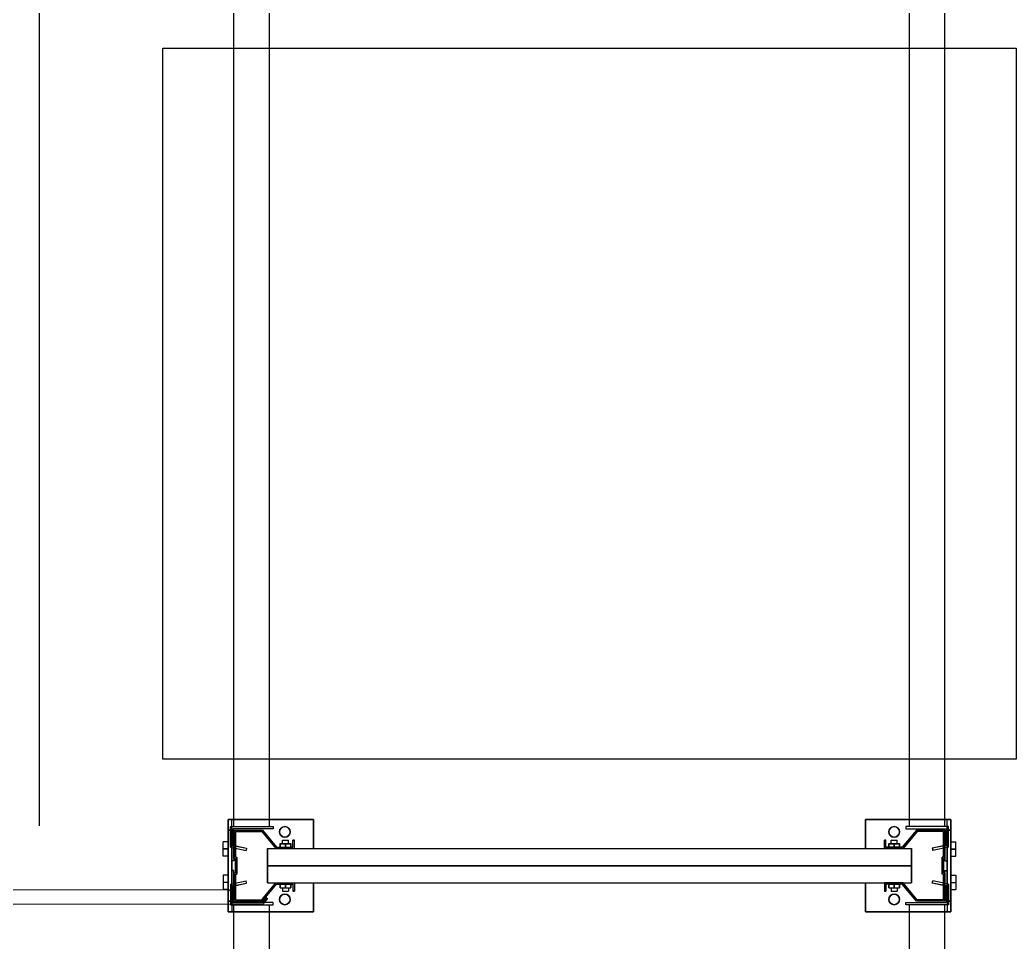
# Model space of a CAD drawing. Header units: metres. Extents: x 0 to 8715937, y -236336 to 216.
# Drawn here: x 164.62 to 166.021, y 56.017 to 57.314 of the extents above; entities that cross this region are included whole.
import ezdxf

# ---------------------------------------------------------------- set-up
doc = ezdxf.new("R2010")
doc.units = ezdxf.units.M
doc.header["$MEASUREMENT"] = 0
doc.linetypes.add('ACAD_ISO10W100', pattern=[18, 12, -3, 0, -3])
for name, color, linetype in [('0-BLOCK-EQUIPAMIENTO', 7, 'Continuous'), ('0-BLOCK-ESTRUCTURA', 7, 'Continuous'), ('AAA BAST', 5, 'Continuous'), ('AAA CONECT', 3, 'Continuous'), ('AAA LARG', 1, 'Continuous'), ('AAA PALLETS', 7, 'Continuous'), ('EJES', 251, 'ACAD_ISO10W100')]:
    doc.layers.add(name, color=color, linetype=linetype)

# ---------------------------------------------------------------- blocks, each defined once
blk = doc.blocks.new('DPM-ESTRUCTURA')
at = {"layer": 'EJES', "ltscale": 0.4}
blk.add_line((76.9278, 41.5801), (76.9278, 112.3301), dxfattribs=at)
blk = doc.blocks.new('1A MODULO SIMPLE')
at = {"layer": 'AAA BAST'}
for points in [[(-2.1307, 1.015), (-2.1307, 1.017), (-2.1407, 1.017), (-2.1407, 1.04), (-2.1167, 1.06), (-2.1167, 1.1), (-2.1567, 1.1), (-2.1567, 1.098), (-2.1767, 1.098), (-2.1767, 1.1), (-2.2167, 1.1), (-2.2167, 1.06), (-2.1927, 1.04), (-2.1927, 1.017), (-2.2027, 1.017), (-2.2027, 1.015), (-2.1907, 1.015), (-2.1907, 1.0409), (-2.2147, 1.0609), (-2.2147, 1.098), (-2.1787, 1.098), (-2.1787, 1.096), (-2.1547, 1.096), (-2.1547, 1.098), (-2.1187, 1.098), (-2.1187, 1.0609), (-2.1427, 1.0409), (-2.1427, 1.015)], [(0.1973, 1.015), (0.1973, 1.017), (0.2073, 1.017), (0.2073, 1.04), (0.1833, 1.06), (0.1833, 1.1), (0.2233, 1.1), (0.2233, 1.098), (0.2433, 1.098), (0.2433, 1.1), (0.2833, 1.1), (0.2833, 1.06), (0.2593, 1.04), (0.2593, 1.017), (0.2693, 1.017), (0.2693, 1.015), (0.2573, 1.015), (0.2573, 1.0409), (0.2813, 1.0609), (0.2813, 1.098), (0.2453, 1.098), (0.2453, 1.096), (0.2213, 1.096), (0.2213, 1.098), (0.1853, 1.098), (0.1853, 1.0609), (0.2093, 1.0409), (0.2093, 1.015)], [(-2.1307, 0.185), (-2.1307, 0.183), (-2.1407, 0.183), (-2.1407, 0.16), (-2.1167, 0.14), (-2.1167, 0.1), (-2.1567, 0.1), (-2.1567, 0.102), (-2.1767, 0.102), (-2.1767, 0.1), (-2.2167, 0.1), (-2.2167, 0.14), (-2.1927, 0.16), (-2.1927, 0.183), (-2.2027, 0.183), (-2.2027, 0.185), (-2.1907, 0.185), (-2.1907, 0.1591), (-2.2147, 0.1391), (-2.2147, 0.102), (-2.1787, 0.102), (-2.1787, 0.104), (-2.1547, 0.104), (-2.1547, 0.102), (-2.1187, 0.102), (-2.1187, 0.1391), (-2.1427, 0.1591), (-2.1427, 0.185)], [(0.1973, 0.185), (0.1973, 0.183), (0.2073, 0.183), (0.2073, 0.16), (0.1833, 0.14), (0.1833, 0.1), (0.2233, 0.1), (0.2233, 0.102), (0.2433, 0.102), (0.2433, 0.1), (0.2833, 0.1), (0.2833, 0.14), (0.2593, 0.16), (0.2593, 0.183), (0.2693, 0.183), (0.2693, 0.185), (0.2573, 0.185), (0.2573, 0.1591), (0.2813, 0.1391), (0.2813, 0.102), (0.2453, 0.102), (0.2453, 0.104), (0.2213, 0.104), (0.2213, 0.102), (0.1853, 0.102), (0.1853, 0.1391), (0.2093, 0.1591), (0.2093, 0.185)]]:
    blk.add_hatch(color=251, dxfattribs=at).paths.add_polyline_path(points)
at = {"layer": 'AAA BAST', "color": 251}
for p, q in [((-2.2167, 1.1082), (-2.2317, 1.1082)), ((-2.2317, 1.1082), (-2.2317, 0.9882)), ((-2.1167, 1.1082), (-2.2167, 1.1082)), ((-2.2167, 1.1082), (-2.2167, 1.1032)), ((-2.1802, 1.1152), (-2.2002, 1.1152)), ((-2.2002, 1.1082), (-2.2002, 1.1152)), ((-2.1902, 1.1082), (-2.1902, 1.1152)), ((-2.1802, 1.1082), (-2.1802, 1.1152)), ((-2.1532, 1.1152), (-2.1332, 1.1152)), ((-2.1532, 1.1082), (-2.1532, 1.1152)), ((-2.1432, 1.1082), (-2.1432, 1.1152)), ((-2.1332, 1.1082), (-2.1332, 1.1152)), ((-2.1167, 1.1032), (-2.1167, 1.1082)), ((-2.1017, 1.1082), (-2.1167, 1.1082)), ((-2.1017, 0.9882), (-2.1017, 1.1082)), ((0.1683, 0.9882), (0.1683, 1.1082)), ((0.1683, 1.1082), (0.1833, 1.1082)), ((0.1833, 1.1032), (0.1833, 1.1082)), ((0.1833, 1.1082), (0.2833, 1.1082)), ((0.2198, 1.1152), (0.1998, 1.1152)), ((0.1998, 1.1082), (0.1998, 1.1152)), ((0.2098, 1.1082), (0.2098, 1.1152)), ((0.2198, 1.1082), (0.2198, 1.1152)), ((0.2468, 1.1152), (0.2668, 1.1152)), ((0.2468, 1.1082), (0.2468, 1.1152)), ((0.2568, 1.1082), (0.2568, 1.1152)), ((0.2668, 1.1082), (0.2668, 1.1152)), ((0.2833, 1.1082), (0.2833, 1.1032)), ((0.2833, 1.1082), (0.2983, 1.1082)), ((0.2983, 1.1082), (0.2983, 0.9882)), ((-2.2167, 1.1032), (-2.2317, 1.1032)), ((-2.2167, 1.1032), (-2.1167, 1.1032)), ((-2.1767, 1.1), (-2.2167, 1.1)), ((-2.2167, 1.1), (-2.2167, 1.06)), ((-2.2147, 1.098), (-2.2147, 1.0609)), ((-2.1787, 1.098), (-2.2147, 1.098)), ((-2.2067, 1.1), (-2.2067, 1.1032)), ((-2.2067, 1.1032), (-2.1737, 1.1032)), ((-2.1787, 1.098), (-2.1787, 1.096)), ((-2.1547, 1.096), (-2.1787, 1.096)), ((-2.1767, 1.1), (-2.1767, 1.098)), ((-2.1767, 1.1), (-2.1737, 1.1)), ((-2.1567, 1.098), (-2.1767, 1.098)), ((-2.1737, 1.1), (-2.1737, 1.1032)), ((-2.1597, 1.1), (-2.1597, 1.1032)), ((-2.1567, 1.1), (-2.1597, 1.1)), ((-2.1167, 1.1), (-2.1567, 1.1)), ((-2.1567, 1.1), (-2.1567, 1.098)), ((-2.1187, 1.098), (-2.1547, 1.098)), ((-2.1547, 1.098), (-2.1547, 1.096)), ((-2.1267, 1.1), (-2.1267, 1.1032)), ((-2.1187, 1.098), (-2.1187, 1.0609)), ((-2.1167, 1.1032), (-2.1017, 1.1032)), ((-2.1167, 1.1), (-2.1167, 1.06)), ((0.1833, 1.1032), (0.1683, 1.1032)), ((0.2833, 1.1032), (0.1833, 1.1032)), ((0.1833, 1.1), (0.2233, 1.1)), ((0.1833, 1.1), (0.1833, 1.06)), ((0.1853, 1.098), (0.1853, 1.0609)), ((0.1853, 1.098), (0.2213, 1.098)), ((0.1933, 1.1), (0.1933, 1.1032)), ((0.2213, 1.098), (0.2213, 1.096)), ((0.2213, 1.096), (0.2453, 1.096)), ((0.2233, 1.1), (0.2233, 1.098)), ((0.2233, 1.1), (0.2263, 1.1)), ((0.2233, 1.098), (0.2433, 1.098)), ((0.2263, 1.1), (0.2263, 1.1032)), ((0.2403, 1.1), (0.2403, 1.1032)), ((0.2733, 1.1032), (0.2403, 1.1032)), ((0.2433, 1.1), (0.2403, 1.1)), ((0.2433, 1.1), (0.2833, 1.1)), ((0.2433, 1.1), (0.2433, 1.098)), ((0.2453, 1.098), (0.2813, 1.098)), ((0.2453, 1.098), (0.2453, 1.096)), ((0.2733, 1.1), (0.2733, 1.1032)), ((0.2813, 1.098), (0.2813, 1.0609)), ((0.2833, 1.1032), (0.2983, 1.1032)), ((0.2833, 1.1), (0.2833, 1.06)), ((-2.2167, 1.06), (-2.1927, 1.04)), ((-2.2147, 1.0609), (-2.1907, 1.0409)), ((-2.1907, 1.053), (-2.1667, 1.053)), ((-2.1907, 0.147), (-2.1907, 1.053)), ((-2.1667, 1.053), (-2.1427, 1.053)), ((-2.1667, 0.147), (-2.1667, 1.053)), ((-2.1187, 1.0609), (-2.1427, 1.0409)), ((-2.1427, 0.147), (-2.1427, 1.053)), ((-2.1167, 1.06), (-2.1407, 1.04)), ((0.1833, 1.06), (0.2073, 1.04)), ((0.1853, 1.0609), (0.2093, 1.0409)), ((0.2333, 1.053), (0.2093, 1.053)), ((0.2093, 0.147), (0.2093, 1.053)), ((0.2573, 1.053), (0.2333, 1.053)), ((0.2333, 0.147), (0.2333, 1.053)), ((0.2813, 1.0609), (0.2573, 1.0409)), ((0.2573, 0.147), (0.2573, 1.053)), ((0.2833, 1.06), (0.2593, 1.04)), ((-2.1927, 1.04), (-2.1927, 1.017)), ((-2.1907, 1.0409), (-2.1907, 1.015)), ((-2.1427, 1.0409), (-2.1427, 1.015)), ((-2.1407, 1.04), (-2.1407, 1.017)), ((0.2073, 1.04), (0.2073, 1.017)), ((0.2093, 1.0409), (0.2093, 1.015)), ((0.2573, 1.0409), (0.2573, 1.015)), ((0.2593, 1.04), (0.2593, 1.017)), ((-2.1927, 1.036), (-2.1977, 1.036)), ((-2.1977, 1.021), (-2.1977, 1.036)), ((-2.1927, 1.0285), (-2.1977, 1.0285)), ((-2.1357, 1.036), (-2.1407, 1.036)), ((-2.1407, 1.021), (-2.1407, 1.036)), ((-2.1357, 1.0285), (-2.1407, 1.0285)), ((-2.1357, 1.021), (-2.1357, 1.036)), ((-2.1357, 1.0328), (-2.1307, 1.0328)), ((-2.1357, 1.0243), (-2.1307, 1.0243)), ((-2.1307, 1.0243), (-2.1307, 1.0328)), ((0.2023, 1.0328), (0.1973, 1.0328)), ((0.1973, 1.0243), (0.1973, 1.0328)), ((0.2023, 1.0243), (0.1973, 1.0243)), ((0.2023, 1.036), (0.2073, 1.036)), ((0.2023, 1.021), (0.2023, 1.036)), ((0.2023, 1.0285), (0.2073, 1.0285)), ((0.2073, 1.021), (0.2073, 1.036)), ((0.2593, 1.036), (0.2643, 1.036)), ((0.2593, 1.0285), (0.2643, 1.0285)), ((0.2643, 1.021), (0.2643, 1.036)), ((-2.1927, 1.017), (-2.2027, 1.017)), ((-2.2027, 1.017), (-2.2027, 1.015)), ((-2.1907, 1.015), (-2.2027, 1.015)), ((-2.1927, 1.021), (-2.1977, 1.021)), ((-2.1427, 1.015), (-2.1307, 1.015)), ((-2.1357, 1.021), (-2.1407, 1.021)), ((-2.1407, 1.017), (-2.1307, 1.017)), ((-2.1307, 1.015), (-2.1307, 1.017)), ((0.2073, 1.017), (0.1973, 1.017)), ((0.1973, 1.015), (0.1973, 1.017)), ((0.2093, 1.015), (0.1973, 1.015)), ((0.2023, 1.021), (0.2073, 1.021)), ((0.2573, 1.015), (0.2693, 1.015)), ((0.2593, 1.021), (0.2643, 1.021)), ((0.2593, 1.017), (0.2693, 1.017)), ((0.2693, 1.017), (0.2693, 1.015)), ((-2.2317, 0.9882), (-2.1907, 0.9882)), ((-2.1427, 0.9882), (-2.1017, 0.9882)), ((0.2093, 0.9882), (0.1683, 0.9882)), ((0.2983, 0.9882), (0.2573, 0.9882)), ((-2.2317, 0.0918), (-2.2317, 0.2118)), ((-2.2317, 0.2118), (-2.1907, 0.2118)), ((-2.1427, 0.2118), (-2.1017, 0.2118)), ((-2.1017, 0.2118), (-2.1017, 0.0918)), ((0.2093, 0.2118), (0.1683, 0.2118)), ((0.1683, 0.2118), (0.1683, 0.0918)), ((0.2983, 0.2118), (0.2573, 0.2118)), ((0.2983, 0.0918), (0.2983, 0.2118)), ((-2.1907, 0.185), (-2.2027, 0.185)), ((-2.2027, 0.183), (-2.2027, 0.185)), ((-2.1927, 0.183), (-2.2027, 0.183)), ((-2.1927, 0.16), (-2.1927, 0.183)), ((-2.1907, 0.1591), (-2.1907, 0.185)), ((-2.1427, 0.1591), (-2.1427, 0.185)), ((-2.1427, 0.185), (-2.1307, 0.185)), ((-2.1407, 0.16), (-2.1407, 0.183)), ((-2.1407, 0.183), (-2.1307, 0.183)), ((-2.1307, 0.185), (-2.1307, 0.183)), ((0.2093, 0.185), (0.1973, 0.185)), ((0.1973, 0.185), (0.1973, 0.183)), ((0.2073, 0.183), (0.1973, 0.183)), ((0.2073, 0.16), (0.2073, 0.183)), ((0.2093, 0.1591), (0.2093, 0.185)), ((0.2573, 0.1591), (0.2573, 0.185)), ((0.2573, 0.185), (0.2693, 0.185)), ((0.2593, 0.16), (0.2593, 0.183)), ((0.2593, 0.183), (0.2693, 0.183)), ((0.2693, 0.183), (0.2693, 0.185)), ((-2.1927, 0.1801), (-2.1977, 0.1801)), ((-2.1977, 0.1651), (-2.1977, 0.1801)), ((-2.1927, 0.1726), (-2.1977, 0.1726)), ((-2.1357, 0.1801), (-2.1407, 0.1801)), ((-2.1407, 0.1651), (-2.1407, 0.1801)), ((-2.1357, 0.1726), (-2.1407, 0.1726)), ((-2.1357, 0.1651), (-2.1357, 0.1801)), ((-2.1357, 0.1768), (-2.1307, 0.1768)), ((-2.1357, 0.1683), (-2.1307, 0.1683)), ((-2.1307, 0.1683), (-2.1307, 0.1768)), ((0.2023, 0.1768), (0.1973, 0.1768)), ((0.1973, 0.1683), (0.1973, 0.1768)), ((0.2023, 0.1683), (0.1973, 0.1683)), ((0.2023, 0.1801), (0.2073, 0.1801)), ((0.2023, 0.1651), (0.2023, 0.1801)), ((0.2023, 0.1726), (0.2073, 0.1726)), ((0.2073, 0.1651), (0.2073, 0.1801)), ((0.2593, 0.1801), (0.2643, 0.1801)), ((0.2593, 0.1726), (0.2643, 0.1726)), ((0.2643, 0.1651), (0.2643, 0.1801)), ((-2.2167, 0.14), (-2.1927, 0.16)), ((-2.2147, 0.1391), (-2.1907, 0.1591)), ((-2.1927, 0.1651), (-2.1977, 0.1651)), ((-2.1187, 0.1391), (-2.1427, 0.1591)), ((-2.1357, 0.1651), (-2.1407, 0.1651)), ((-2.1167, 0.14), (-2.1407, 0.16)), ((0.1833, 0.14), (0.2073, 0.16)), ((0.1853, 0.1391), (0.2093, 0.1591)), ((0.2023, 0.1651), (0.2073, 0.1651)), ((0.2813, 0.1391), (0.2573, 0.1591)), ((0.2593, 0.1651), (0.2643, 0.1651)), ((0.2833, 0.14), (0.2593, 0.16)), ((-2.1907, 0.147), (-2.1667, 0.147)), ((-2.1667, 0.147), (-2.1427, 0.147)), ((0.2333, 0.147), (0.2093, 0.147)), ((0.2573, 0.147), (0.2333, 0.147)), ((-2.2167, 0.1), (-2.2167, 0.14)), ((-2.2147, 0.102), (-2.2147, 0.1391)), ((-2.1187, 0.102), (-2.1187, 0.1391)), ((-2.1167, 0.1), (-2.1167, 0.14)), ((0.1833, 0.1), (0.1833, 0.14)), ((0.1853, 0.102), (0.1853, 0.1391)), ((0.2813, 0.102), (0.2813, 0.1391)), ((0.2833, 0.1), (0.2833, 0.14)), ((-2.1767, 0.1), (-2.2167, 0.1)), ((-2.1787, 0.102), (-2.2147, 0.102)), ((-2.2067, 0.1), (-2.2067, 0.0968)), ((-2.1787, 0.102), (-2.1787, 0.104)), ((-2.1547, 0.104), (-2.1787, 0.104)), ((-2.1567, 0.102), (-2.1767, 0.102)), ((-2.1767, 0.1), (-2.1767, 0.102)), ((-2.1767, 0.1), (-2.1737, 0.1)), ((-2.1737, 0.1), (-2.1737, 0.0968)), ((-2.1597, 0.1), (-2.1597, 0.0968)), ((-2.1567, 0.1), (-2.1597, 0.1)), ((-2.1567, 0.1), (-2.1567, 0.102)), ((-2.1167, 0.1), (-2.1567, 0.1)), ((-2.1547, 0.102), (-2.1547, 0.104)), ((-2.1187, 0.102), (-2.1547, 0.102)), ((-2.1267, 0.1), (-2.1267, 0.0968)), ((0.1833, 0.1), (0.2233, 0.1)), ((0.1853, 0.102), (0.2213, 0.102)), ((0.1933, 0.1), (0.1933, 0.0968)), ((0.2213, 0.102), (0.2213, 0.104)), ((0.2213, 0.104), (0.2453, 0.104)), ((0.2233, 0.102), (0.2433, 0.102)), ((0.2233, 0.1), (0.2233, 0.102)), ((0.2233, 0.1), (0.2263, 0.1)), ((0.2263, 0.1), (0.2263, 0.0968)), ((0.2403, 0.1), (0.2403, 0.0968)), ((0.2433, 0.1), (0.2403, 0.1)), ((0.2433, 0.1), (0.2433, 0.102)), ((0.2433, 0.1), (0.2833, 0.1)), ((0.2453, 0.102), (0.2453, 0.104)), ((0.2453, 0.102), (0.2813, 0.102)), ((0.2733, 0.1), (0.2733, 0.0968)), ((-2.2167, 0.0968), (-2.2317, 0.0968)), ((-2.2167, 0.0918), (-2.2317, 0.0918)), ((-2.2167, 0.0968), (-2.1167, 0.0968)), ((-2.2167, 0.0918), (-2.2167, 0.0968)), ((-2.1167, 0.0918), (-2.2167, 0.0918)), ((-2.2067, 0.0968), (-2.1737, 0.0968)), ((-2.2002, 0.0918), (-2.2002, 0.0848)), ((-2.1802, 0.0848), (-2.2002, 0.0848)), ((-2.1902, 0.0918), (-2.1902, 0.0848)), ((-2.1802, 0.0918), (-2.1802, 0.0848)), ((-2.1532, 0.0918), (-2.1532, 0.0848)), ((-2.1532, 0.0848), (-2.1332, 0.0848)), ((-2.1432, 0.0918), (-2.1432, 0.0848)), ((-2.1332, 0.0918), (-2.1332, 0.0848)), ((-2.1167, 0.0968), (-2.1167, 0.0918)), ((-2.1167, 0.0968), (-2.1017, 0.0968)), ((-2.1017, 0.0918), (-2.1167, 0.0918)), ((0.1833, 0.0968), (0.1683, 0.0968)), ((0.1683, 0.0918), (0.1833, 0.0918)), ((0.2833, 0.0968), (0.1833, 0.0968)), ((0.1833, 0.0968), (0.1833, 0.0918)), ((0.1833, 0.0918), (0.2833, 0.0918)), ((0.1998, 0.0918), (0.1998, 0.0848)), ((0.2198, 0.0848), (0.1998, 0.0848)), ((0.2098, 0.0918), (0.2098, 0.0848)), ((0.2198, 0.0918), (0.2198, 0.0848)), ((0.2733, 0.0968), (0.2403, 0.0968)), ((0.2468, 0.0918), (0.2468, 0.0848)), ((0.2468, 0.0848), (0.2668, 0.0848)), ((0.2568, 0.0918), (0.2568, 0.0848)), ((0.2668, 0.0918), (0.2668, 0.0848)), ((0.2833, 0.0918), (0.2833, 0.0968)), ((0.2833, 0.0968), (0.2983, 0.0968)), ((0.2833, 0.0918), (0.2983, 0.0918))]:
    blk.add_line(p, q, dxfattribs=at)
for centre in [(-2.2141, 1.0285), (-2.1192, 1.0285), (0.1859, 1.0285), (0.2808, 1.0285), (-2.2141, 0.1715), (-2.1192, 0.1715), (0.1859, 0.1715), (0.2808, 0.1715)]:
    blk.add_circle(centre, 0.0075, dxfattribs=at)
at = {"layer": 'AAA LARG', "color": 251}
for p, q in [((-2.1407, 1.105), (-2.1454, 1.0829)), ((-2.1381, 1.1018), (-2.1422, 1.0822)), ((-2.1407, 1.105), (-2.1117, 1.105)), ((-2.1149, 1.1018), (-2.1381, 1.1018)), ((-2.1149, 1.045), (-2.1149, 1.1018)), ((-2.1117, 1.105), (-2.1117, 1.045)), ((-2.1117, 1.1), (0.1783, 1.1)), ((0.2073, 1.105), (0.1783, 1.105)), ((0.1783, 1.105), (0.1783, 1.045)), ((0.1815, 1.045), (0.1815, 1.1018)), ((0.1815, 1.1018), (0.2047, 1.1018)), ((0.2047, 1.1018), (0.2089, 1.0822)), ((0.2073, 1.105), (0.212, 1.0829)), ((-2.1422, 1.0822), (-2.1454, 1.0829)), ((0.2089, 1.0822), (0.212, 1.0829)), ((-2.1117, 1.045), (-2.1149, 1.045)), ((-2.1117, 1.05), (0.1783, 1.05)), ((0.1783, 1.045), (0.1815, 1.045)), ((-2.1117, 0.155), (-2.1149, 0.155)), ((-2.1149, 0.155), (-2.1149, 0.0982)), ((-2.1117, 0.095), (-2.1117, 0.155)), ((0.1783, 0.095), (0.1783, 0.155)), ((0.1783, 0.155), (0.1815, 0.155)), ((0.1815, 0.155), (0.1815, 0.0982)), ((-2.1117, 0.15), (0.1783, 0.15)), ((-2.1422, 0.1178), (-2.1454, 0.1171)), ((-2.1407, 0.095), (-2.1454, 0.1171)), ((-2.1381, 0.0982), (-2.1422, 0.1178)), ((0.2047, 0.0982), (0.2089, 0.1178)), ((0.2073, 0.095), (0.212, 0.1171)), ((0.2089, 0.1178), (0.212, 0.1171)), ((-2.1149, 0.0982), (-2.1381, 0.0982)), ((-2.1117, 0.1), (0.1783, 0.1)), ((0.1815, 0.0982), (0.2047, 0.0982)), ((-2.1407, 0.095), (-2.1117, 0.095)), ((0.2073, 0.095), (0.1783, 0.095))]:
    blk.add_line(p, q, dxfattribs=at)
at = {"layer": 'AAA PALLETS', "color": 251, "ltscale": 0.21}
for p, q in [((-1.0167, 1.2), (-2.0167, 1.2)), ((-2.0167, 1.2), (-2.0167, 0)), ((-1.0167, 0), (-1.0167, 1.2)), ((0.0833, 1.2), (-0.9167, 1.2)), ((-0.9167, 1.2), (-0.9167, 0)), ((0.0833, 0), (0.0833, 1.2)), ((-2.0167, 0), (-1.0167, 0)), ((-0.9167, 0), (0.0833, 0))]:
    blk.add_line(p, q, dxfattribs=at)
blk = doc.blocks.new('1A MODULO D FTE COL')
at = {"layer": 'AAA CONECT', "color": 251, "lineweight": 5}
for p, q in [((-2.213, 0.5973), (-2.2207, 0.5909)), ((-2.2207, 0.59), (-2.2207, -0.0409)), ((-2.2117, 0.5958), (-2.2187, 0.59)), ((-2.2187, 0.5484), (-2.2187, 0.59)), ((-2.213, 0.5973), (-2.2117, 0.5958)), ((0.187, 0.5973), (0.1793, 0.5909)), ((0.1793, 0.59), (0.1793, -0.0409)), ((0.1883, 0.5958), (0.1813, 0.59)), ((0.1813, 0.5484), (0.1813, 0.59)), ((0.187, 0.5973), (0.1883, 0.5958)), ((-2.2187, 0.5484), (-2.2057, 0.5484)), ((-2.2007, 0.5434), (-2.2057, 0.5484)), ((0.1813, 0.5484), (0.1943, 0.5484)), ((0.1993, 0.5434), (0.1943, 0.5484)), ((-2.2007, 0.5434), (-2.2007, 0.0066)), ((0.1993, 0.5434), (0.1993, 0.0066))]:
    blk.add_line(p, q, dxfattribs=at)
at = {"layer": 'AAA BAST', "color": 251, "lineweight": 5}
blk.add_blockref('1A MODULO SIMPLE', (0, 0.45), dxfattribs=at)
blk = doc.blocks.new('DPM-EQUIPAMIENTO')
at = {"layer": 'AAA BAST', "xscale": -1, "rotation": 270}
for p in [(76.6514, 58.2909), (76.6514, 55.8909)]:
    blk.add_blockref('1A MODULO D FTE COL', p, dxfattribs=at)

msp = doc.modelspace()

# ---------------------------------------------------------------- hatches: boundary and pattern name
at = {"layer": 'AAA BAST'}
for points in [[(165.0064, 56.0883), (165.0044, 56.0883), (165.0044, 56.0983), (164.9814, 56.0983), (164.9614, 56.0743), (164.9214, 56.0743), (164.9214, 56.1143), (164.9234, 56.1143), (164.9234, 56.1343), (164.9214, 56.1343), (164.9214, 56.1743), (164.9614, 56.1743), (164.9814, 56.1503), (165.0044, 56.1503), (165.0044, 56.1603), (165.0064, 56.1603), (165.0064, 56.1483), (164.9805, 56.1483), (164.9605, 56.1723), (164.9234, 56.1723), (164.9234, 56.1363), (164.9254, 56.1363), (164.9254, 56.1123), (164.9234, 56.1123), (164.9234, 56.0763), (164.9605, 56.0763), (164.9805, 56.1003), (165.0064, 56.1003)], [(165.0064, 56.1603), (165.0044, 56.1603), (165.0044, 56.1503), (164.9814, 56.1503), (164.9614, 56.1743), (164.9214, 56.1743), (164.9214, 56.1343), (164.9234, 56.1343), (164.9234, 56.1143), (164.9214, 56.1143), (164.9214, 56.0743), (164.9614, 56.0743), (164.9814, 56.0983), (165.0044, 56.0983), (165.0044, 56.0883), (165.0064, 56.0883), (165.0064, 56.1003), (164.9805, 56.1003), (164.9605, 56.0763), (164.9234, 56.0763), (164.9234, 56.1123), (164.9254, 56.1123), (164.9254, 56.1363), (164.9234, 56.1363), (164.9234, 56.1723), (164.9605, 56.1723), (164.9805, 56.1483), (165.0064, 56.1483)], [(165.8364, 56.0883), (165.8384, 56.0883), (165.8384, 56.0983), (165.8614, 56.0983), (165.8814, 56.0743), (165.9214, 56.0743), (165.9214, 56.1143), (165.9194, 56.1143), (165.9194, 56.1343), (165.9214, 56.1343), (165.9214, 56.1743), (165.8814, 56.1743), (165.8614, 56.1503), (165.8384, 56.1503), (165.8384, 56.1603), (165.8364, 56.1603), (165.8364, 56.1483), (165.8624, 56.1483), (165.8824, 56.1723), (165.9194, 56.1723), (165.9194, 56.1363), (165.9174, 56.1363), (165.9174, 56.1123), (165.9194, 56.1123), (165.9194, 56.0763), (165.8824, 56.0763), (165.8624, 56.1003), (165.8364, 56.1003)], [(165.8364, 56.1603), (165.8384, 56.1603), (165.8384, 56.1503), (165.8614, 56.1503), (165.8814, 56.1743), (165.9214, 56.1743), (165.9214, 56.1343), (165.9194, 56.1343), (165.9194, 56.1143), (165.9214, 56.1143), (165.9214, 56.0743), (165.8814, 56.0743), (165.8614, 56.0983), (165.8384, 56.0983), (165.8384, 56.0883), (165.8364, 56.0883), (165.8364, 56.1003), (165.8624, 56.1003), (165.8824, 56.0763), (165.9194, 56.0763), (165.9194, 56.1123), (165.9174, 56.1123), (165.9174, 56.1363), (165.9194, 56.1363), (165.9194, 56.1723), (165.8824, 56.1723), (165.8624, 56.1483), (165.8364, 56.1483)]]:
    msp.add_hatch(color=251, dxfattribs=at).paths.add_polyline_path(points)

# ---------------------------------------------------------------- linework, layer by layer
at = {"layer": 'AAA BAST', "color": 251}
for p, q in [((164.9132, 56.1743), (164.9132, 56.1893)), ((164.9132, 56.1893), (165.0332, 56.1893)), ((165.0332, 56.1893), (164.9132, 56.1893)), ((164.9132, 56.1893), (164.9132, 56.1743)), ((164.9182, 56.1743), (164.9182, 56.1893)), ((164.9182, 56.1743), (164.9182, 56.1893)), ((165.0332, 56.1893), (165.0332, 56.1483)), ((165.0332, 56.1483), (165.0332, 56.1893)), ((165.9296, 56.1893), (165.8096, 56.1893)), ((165.8096, 56.1893), (165.8096, 56.1483)), ((165.8096, 56.1483), (165.8096, 56.1893)), ((165.8096, 56.1893), (165.9296, 56.1893)), ((165.9246, 56.1743), (165.9246, 56.1893)), ((165.9246, 56.1743), (165.9246, 56.1893)), ((165.9296, 56.1743), (165.9296, 56.1893)), ((165.9296, 56.1893), (165.9296, 56.1743)), ((164.9132, 56.0743), (164.9132, 56.1743)), ((164.9132, 56.1743), (164.9182, 56.1743)), ((164.9182, 56.1743), (164.9132, 56.1743)), ((164.9132, 56.1743), (164.9132, 56.0743)), ((164.9182, 56.1743), (164.9182, 56.0743)), ((164.9182, 56.0743), (164.9182, 56.1743)), ((164.9214, 56.1343), (164.9214, 56.1743)), ((164.9214, 56.1743), (164.9614, 56.1743)), ((164.9214, 56.1743), (164.9214, 56.1343)), ((164.9214, 56.1743), (164.9614, 56.1743)), ((164.9234, 56.1723), (164.9605, 56.1723)), ((164.9234, 56.1363), (164.9234, 56.1723)), ((164.9234, 56.1723), (164.9605, 56.1723)), ((164.9234, 56.1723), (164.9234, 56.1363)), ((164.9605, 56.1723), (164.9805, 56.1483)), ((164.9605, 56.1723), (164.9805, 56.1483)), ((164.9614, 56.1743), (164.9814, 56.1503)), ((164.9614, 56.1743), (164.9814, 56.1503)), ((165.8814, 56.1743), (165.8614, 56.1503)), ((165.8814, 56.1743), (165.8614, 56.1503)), ((165.8824, 56.1723), (165.8624, 56.1483)), ((165.8824, 56.1723), (165.8624, 56.1483)), ((165.9214, 56.1743), (165.8814, 56.1743)), ((165.9214, 56.1743), (165.8814, 56.1743)), ((165.9194, 56.1723), (165.8824, 56.1723)), ((165.9194, 56.1723), (165.8824, 56.1723)), ((165.9194, 56.1363), (165.9194, 56.1723)), ((165.9194, 56.1723), (165.9194, 56.1363)), ((165.9214, 56.1343), (165.9214, 56.1743)), ((165.9214, 56.1743), (165.9214, 56.1343)), ((165.9246, 56.1743), (165.9246, 56.0743)), ((165.9296, 56.1743), (165.9246, 56.1743)), ((165.9246, 56.0743), (165.9246, 56.1743)), ((165.9246, 56.1743), (165.9296, 56.1743)), ((165.9296, 56.0743), (165.9296, 56.1743)), ((165.9296, 56.1743), (165.9296, 56.0743)), ((164.9062, 56.1378), (164.9062, 56.1578)), ((164.9132, 56.1578), (164.9062, 56.1578)), ((164.9062, 56.1378), (164.9062, 56.1578)), ((164.9132, 56.1578), (164.9062, 56.1578)), ((164.9214, 56.1643), (164.9182, 56.1643)), ((164.9182, 56.1643), (164.9182, 56.1313)), ((164.9214, 56.1643), (164.9182, 56.1643)), ((164.9897, 56.1553), (164.9897, 56.1603)), ((164.9897, 56.1603), (164.9982, 56.1603)), ((164.9982, 56.1553), (164.9982, 56.1603)), ((165.0044, 56.1503), (165.0044, 56.1603)), ((165.0044, 56.1603), (165.0064, 56.1603)), ((165.0044, 56.1503), (165.0044, 56.1603)), ((165.0064, 56.1603), (165.0044, 56.1603)), ((165.0064, 56.1483), (165.0064, 56.1603)), ((165.0064, 56.1483), (165.0064, 56.1603)), ((165.8364, 56.1483), (165.8364, 56.1603)), ((165.8384, 56.1603), (165.8364, 56.1603)), ((165.8364, 56.1483), (165.8364, 56.1603)), ((165.8364, 56.1603), (165.8384, 56.1603)), ((165.8384, 56.1503), (165.8384, 56.1603)), ((165.8384, 56.1503), (165.8384, 56.1603)), ((165.8457, 56.1553), (165.8457, 56.1603)), ((165.8457, 56.1603), (165.8542, 56.1603)), ((165.8542, 56.1553), (165.8542, 56.1603)), ((165.9214, 56.1643), (165.9246, 56.1643)), ((165.9214, 56.1643), (165.9246, 56.1643)), ((165.9246, 56.1643), (165.9246, 56.1313)), ((165.9296, 56.1578), (165.9366, 56.1578)), ((165.9296, 56.1578), (165.9366, 56.1578)), ((165.9366, 56.1378), (165.9366, 56.1578)), ((165.9366, 56.1378), (165.9366, 56.1578)), ((164.9132, 56.1478), (164.9062, 56.1478)), ((164.9132, 56.1478), (164.9062, 56.1478)), ((164.9685, 56.1483), (164.9685, 56.1243)), ((164.9685, 56.1483), (165.8744, 56.1483)), ((164.9685, 56.1243), (164.9685, 56.1483)), ((164.9685, 56.1483), (165.8744, 56.1483)), ((164.9805, 56.1483), (165.0064, 56.1483)), ((164.9805, 56.1483), (165.0064, 56.1483)), ((164.9814, 56.1503), (165.0044, 56.1503)), ((164.9814, 56.1503), (165.0044, 56.1503)), ((164.9865, 56.1503), (164.9865, 56.1553)), ((164.9865, 56.1553), (165.0015, 56.1553)), ((164.9865, 56.1553), (164.9865, 56.1503)), ((164.9865, 56.1553), (165.0015, 56.1553)), ((164.9865, 56.1503), (165.0015, 56.1503)), ((164.994, 56.1503), (164.994, 56.1553)), ((164.994, 56.1553), (164.994, 56.1503)), ((165.0015, 56.1503), (165.0015, 56.1553)), ((165.0015, 56.1553), (165.0015, 56.1503)), ((165.8624, 56.1483), (165.8364, 56.1483)), ((165.8624, 56.1483), (165.8364, 56.1483)), ((165.8614, 56.1503), (165.8384, 56.1503)), ((165.8614, 56.1503), (165.8384, 56.1503)), ((165.8424, 56.1503), (165.8424, 56.1553)), ((165.8424, 56.1553), (165.8574, 56.1553)), ((165.8424, 56.1553), (165.8424, 56.1503)), ((165.8424, 56.1553), (165.8574, 56.1553)), ((165.8424, 56.1503), (165.8574, 56.1503)), ((165.8499, 56.1503), (165.8499, 56.1553)), ((165.8499, 56.1553), (165.8499, 56.1503)), ((165.8574, 56.1503), (165.8574, 56.1553)), ((165.8574, 56.1553), (165.8574, 56.1503)), ((165.8744, 56.1483), (165.8744, 56.1243)), ((165.8744, 56.1243), (165.8744, 56.1483)), ((165.9296, 56.1478), (165.9366, 56.1478)), ((165.9296, 56.1478), (165.9366, 56.1478)), ((164.9132, 56.1378), (164.9062, 56.1378)), ((164.9132, 56.1378), (164.9062, 56.1378)), ((164.9214, 56.1313), (164.9182, 56.1313)), ((164.9214, 56.1313), (164.9182, 56.1313)), ((164.9214, 56.1343), (164.9234, 56.1343)), ((164.9214, 56.1343), (164.9214, 56.1313)), ((164.9214, 56.1343), (164.9234, 56.1343)), ((164.9214, 56.1343), (164.9214, 56.1313)), ((164.9234, 56.1363), (164.9254, 56.1363)), ((164.9234, 56.1363), (164.9254, 56.1363)), ((164.9234, 56.1143), (164.9234, 56.1343)), ((164.9234, 56.1343), (164.9234, 56.1143)), ((164.9254, 56.1123), (164.9254, 56.1363)), ((164.9254, 56.1363), (164.9254, 56.1123)), ((165.9194, 56.1363), (165.9174, 56.1363)), ((165.9174, 56.1123), (165.9174, 56.1363)), ((165.9194, 56.1363), (165.9174, 56.1363)), ((165.9174, 56.1363), (165.9174, 56.1123)), ((165.9194, 56.1143), (165.9194, 56.1343)), ((165.9214, 56.1343), (165.9194, 56.1343)), ((165.9194, 56.1343), (165.9194, 56.1143)), ((165.9214, 56.1343), (165.9194, 56.1343)), ((165.9214, 56.1343), (165.9214, 56.1313)), ((165.9214, 56.1343), (165.9214, 56.1313)), ((165.9214, 56.1313), (165.9246, 56.1313)), ((165.9214, 56.1313), (165.9246, 56.1313)), ((165.9296, 56.1378), (165.9366, 56.1378)), ((165.9296, 56.1378), (165.9366, 56.1378)), ((164.9214, 56.1173), (164.9182, 56.1173)), ((164.9214, 56.1173), (164.9182, 56.1173)), ((164.9182, 56.0843), (164.9182, 56.1173)), ((164.9214, 56.1143), (164.9214, 56.1173)), ((164.9214, 56.1143), (164.9214, 56.1173)), ((164.9214, 56.0743), (164.9214, 56.1143)), ((164.9214, 56.1143), (164.9234, 56.1143)), ((164.9214, 56.1143), (164.9214, 56.0743)), ((164.9214, 56.1143), (164.9234, 56.1143)), ((164.9685, 56.1243), (164.9685, 56.1003)), ((164.9685, 56.1243), (165.8744, 56.1243)), ((164.9685, 56.1003), (164.9685, 56.1243)), ((164.9685, 56.1243), (165.8744, 56.1243)), ((165.8744, 56.1243), (165.8744, 56.1003)), ((165.8744, 56.1003), (165.8744, 56.1243)), ((165.9214, 56.1143), (165.9194, 56.1143)), ((165.9214, 56.1143), (165.9194, 56.1143)), ((165.9214, 56.1173), (165.9246, 56.1173)), ((165.9214, 56.1143), (165.9214, 56.1173)), ((165.9214, 56.1173), (165.9246, 56.1173)), ((165.9214, 56.1143), (165.9214, 56.1173)), ((165.9214, 56.0743), (165.9214, 56.1143)), ((165.9214, 56.1143), (165.9214, 56.0743)), ((165.9246, 56.0843), (165.9246, 56.1173)), ((164.9062, 56.1108), (164.9062, 56.0908)), ((164.9132, 56.1108), (164.9062, 56.1108)), ((164.9062, 56.1108), (164.9062, 56.0908)), ((164.9132, 56.1108), (164.9062, 56.1108)), ((164.9132, 56.1008), (164.9062, 56.1008)), ((164.9132, 56.1008), (164.9062, 56.1008)), ((164.9234, 56.0763), (164.9234, 56.1123)), ((164.9234, 56.1123), (164.9254, 56.1123)), ((164.9234, 56.1123), (164.9234, 56.0763)), ((164.9234, 56.1123), (164.9254, 56.1123)), ((164.9605, 56.0763), (164.9805, 56.1003)), ((164.9605, 56.0763), (164.9805, 56.1003)), ((164.9685, 56.1003), (165.8744, 56.1003)), ((164.9685, 56.1003), (165.8744, 56.1003)), ((164.9805, 56.1003), (165.0064, 56.1003)), ((164.9805, 56.1003), (165.0064, 56.1003)), ((165.0064, 56.1003), (165.0064, 56.0883)), ((165.0064, 56.1003), (165.0064, 56.0883)), ((165.0332, 56.1003), (165.0332, 56.0593)), ((165.0332, 56.0593), (165.0332, 56.1003)), ((165.8096, 56.1003), (165.8096, 56.0593)), ((165.8096, 56.0593), (165.8096, 56.1003)), ((165.8624, 56.1003), (165.8364, 56.1003)), ((165.8364, 56.1003), (165.8364, 56.0883)), ((165.8624, 56.1003), (165.8364, 56.1003)), ((165.8364, 56.1003), (165.8364, 56.0883)), ((165.8824, 56.0763), (165.8624, 56.1003)), ((165.8824, 56.0763), (165.8624, 56.1003)), ((165.9194, 56.1123), (165.9174, 56.1123)), ((165.9194, 56.1123), (165.9174, 56.1123)), ((165.9194, 56.0763), (165.9194, 56.1123)), ((165.9194, 56.1123), (165.9194, 56.0763)), ((165.9296, 56.1108), (165.9366, 56.1108)), ((165.9296, 56.1108), (165.9366, 56.1108)), ((165.9296, 56.1008), (165.9366, 56.1008)), ((165.9296, 56.1008), (165.9366, 56.1008)), ((165.9366, 56.1108), (165.9366, 56.0908)), ((165.9366, 56.1108), (165.9366, 56.0908)), ((164.9132, 56.0908), (164.9062, 56.0908)), ((164.9132, 56.0908), (164.9062, 56.0908)), ((164.9614, 56.0743), (164.9814, 56.0983)), ((164.9614, 56.0743), (164.9814, 56.0983)), ((164.9814, 56.0983), (165.0044, 56.0983)), ((164.9814, 56.0983), (165.0044, 56.0983)), ((164.9865, 56.0933), (164.9865, 56.0983)), ((164.9865, 56.0983), (165.0015, 56.0983)), ((164.9865, 56.0983), (164.9865, 56.0933)), ((164.9865, 56.0933), (165.0015, 56.0933)), ((164.9865, 56.0933), (165.0015, 56.0933)), ((164.9897, 56.0933), (164.9897, 56.0883)), ((164.9897, 56.0883), (164.9982, 56.0883)), ((164.994, 56.0933), (164.994, 56.0983)), ((164.994, 56.0983), (164.994, 56.0933)), ((164.9982, 56.0933), (164.9982, 56.0883)), ((165.0015, 56.0933), (165.0015, 56.0983)), ((165.0015, 56.0983), (165.0015, 56.0933)), ((165.0044, 56.0983), (165.0044, 56.0883)), ((165.0044, 56.0983), (165.0044, 56.0883)), ((165.0064, 56.0883), (165.0044, 56.0883)), ((165.0044, 56.0883), (165.0064, 56.0883)), ((165.8364, 56.0883), (165.8384, 56.0883)), ((165.8384, 56.0883), (165.8364, 56.0883)), ((165.8614, 56.0983), (165.8384, 56.0983)), ((165.8384, 56.0983), (165.8384, 56.0883)), ((165.8614, 56.0983), (165.8384, 56.0983)), ((165.8384, 56.0983), (165.8384, 56.0883)), ((165.8424, 56.0933), (165.8424, 56.0983)), ((165.8424, 56.0983), (165.8574, 56.0983)), ((165.8424, 56.0983), (165.8424, 56.0933)), ((165.8424, 56.0933), (165.8574, 56.0933)), ((165.8424, 56.0933), (165.8574, 56.0933)), ((165.8457, 56.0933), (165.8457, 56.0883)), ((165.8457, 56.0883), (165.8542, 56.0883)), ((165.8499, 56.0933), (165.8499, 56.0983)), ((165.8499, 56.0983), (165.8499, 56.0933)), ((165.8542, 56.0933), (165.8542, 56.0883)), ((165.8574, 56.0933), (165.8574, 56.0983)), ((165.8574, 56.0983), (165.8574, 56.0933)), ((165.8814, 56.0743), (165.8614, 56.0983)), ((165.8814, 56.0743), (165.8614, 56.0983)), ((165.9296, 56.0908), (165.9366, 56.0908)), ((165.9296, 56.0908), (165.9366, 56.0908)), ((164.9182, 56.0743), (164.9132, 56.0743)), ((164.9132, 56.0593), (164.9132, 56.0743)), ((164.9132, 56.0743), (164.9182, 56.0743)), ((164.9132, 56.0743), (164.9132, 56.0593)), ((164.9214, 56.0843), (164.9182, 56.0843)), ((164.9214, 56.0843), (164.9182, 56.0843)), ((164.9182, 56.0743), (164.9182, 56.0593)), ((164.9182, 56.0743), (164.9182, 56.0593)), ((164.9214, 56.0743), (164.9614, 56.0743)), ((164.9214, 56.0743), (164.9614, 56.0743)), ((164.9234, 56.0763), (164.9605, 56.0763)), ((164.9234, 56.0763), (164.9605, 56.0763)), ((165.9214, 56.0743), (165.8814, 56.0743)), ((165.9214, 56.0743), (165.8814, 56.0743)), ((165.9194, 56.0763), (165.8824, 56.0763)), ((165.9194, 56.0763), (165.8824, 56.0763)), ((165.9214, 56.0843), (165.9246, 56.0843)), ((165.9214, 56.0843), (165.9246, 56.0843)), ((165.9246, 56.0743), (165.9296, 56.0743)), ((165.9246, 56.0743), (165.9246, 56.0593)), ((165.9296, 56.0743), (165.9246, 56.0743)), ((165.9246, 56.0743), (165.9246, 56.0593)), ((165.9296, 56.0593), (165.9296, 56.0743)), ((165.9296, 56.0743), (165.9296, 56.0593)), ((165.0332, 56.0593), (164.9132, 56.0593)), ((164.9132, 56.0593), (165.0332, 56.0593)), ((165.8096, 56.0593), (165.9296, 56.0593)), ((165.9296, 56.0593), (165.8096, 56.0593))]:
    msp.add_line(p, q, dxfattribs=at)
for centre in [(164.9929, 56.1718), (164.9929, 56.1718), (165.8499, 56.1718), (165.8499, 56.1718), (164.9929, 56.0768), (164.9929, 56.0768), (165.8499, 56.0768), (165.8499, 56.0768)]:
    msp.add_circle(centre, 0.0075, dxfattribs=at)
at = {"layer": 'AAA CONECT', "color": 251, "lineweight": 5}
for p, q in [((164.9148, 56.0903), (164.378, 56.0903)), ((164.9148, 56.0903), (164.378, 56.0903)), ((164.9148, 56.0903), (164.9198, 56.0853)), ((164.9148, 56.0903), (164.9198, 56.0853)), ((164.9198, 56.0723), (164.9198, 56.0853)), ((164.9198, 56.0723), (164.9198, 56.0853)), ((164.9198, 56.0723), (164.9614, 56.0723)), ((164.9198, 56.0723), (164.9614, 56.0723)), ((164.9672, 56.0792), (164.9614, 56.0723)), ((164.9672, 56.0792), (164.9614, 56.0723)), ((164.9688, 56.078), (164.9624, 56.0703)), ((164.9688, 56.078), (164.9624, 56.0703)), ((164.9688, 56.078), (164.9672, 56.0792)), ((164.9688, 56.078), (164.9672, 56.0792)), ((164.9614, 56.0703), (164.3305, 56.0703)), ((164.9614, 56.0703), (164.3305, 56.0703))]:
    msp.add_line(p, q, dxfattribs=at)
at = {"layer": 'AAA LARG', "color": 251}
for p, q in [((164.9214, 56.1793), (164.9214, 58.4693)), ((164.9714, 56.1793), (164.9714, 58.4693)), ((165.8714, 56.1793), (165.8714, 58.4693)), ((165.9214, 56.1793), (165.9214, 58.4693)), ((164.9164, 56.1503), (164.9164, 56.1793)), ((164.9164, 56.1793), (164.9764, 56.1793)), ((164.9764, 56.1761), (164.9196, 56.1761)), ((164.9196, 56.1761), (164.9196, 56.1529)), ((164.9764, 56.1793), (164.9764, 56.1761)), ((165.9264, 56.1793), (165.8664, 56.1793)), ((165.8664, 56.1793), (165.8664, 56.1761)), ((165.8664, 56.1761), (165.9232, 56.1761)), ((165.9232, 56.1761), (165.9232, 56.1529)), ((165.9264, 56.1503), (165.9264, 56.1793)), ((164.9164, 56.1503), (164.9385, 56.1456)), ((164.9196, 56.1529), (164.9392, 56.1487)), ((164.9392, 56.1487), (164.9385, 56.1456)), ((165.9232, 56.1529), (165.9037, 56.1487)), ((165.9037, 56.1487), (165.9043, 56.1456)), ((165.9264, 56.1503), (165.9043, 56.1456)), ((164.9164, 56.0983), (164.9385, 56.103)), ((164.9392, 56.0998), (164.9385, 56.103)), ((165.9037, 56.0998), (165.9043, 56.103)), ((165.9264, 56.0983), (165.9043, 56.103)), ((164.9164, 56.0983), (164.9164, 56.0693)), ((164.9196, 56.0957), (164.9392, 56.0998)), ((164.9196, 56.0725), (164.9196, 56.0957)), ((165.9232, 56.0957), (165.9037, 56.0998)), ((165.9232, 56.0725), (165.9232, 56.0957)), ((165.9264, 56.0983), (165.9264, 56.0693)), ((164.9764, 56.0725), (164.9196, 56.0725)), ((164.9764, 56.0693), (164.9764, 56.0725)), ((165.8664, 56.0693), (165.8664, 56.0725)), ((165.8664, 56.0725), (165.9232, 56.0725)), ((164.9164, 56.0693), (164.9764, 56.0693)), ((164.9214, 53.7793), (164.9214, 56.0693)), ((164.9714, 53.7793), (164.9714, 56.0693)), ((165.9264, 56.0693), (165.8664, 56.0693)), ((165.8714, 53.7793), (165.8714, 56.0693)), ((165.9214, 53.7793), (165.9214, 56.0693))]:
    msp.add_line(p, q, dxfattribs=at)
at = {"layer": 'AAA PALLETS', "color": 251, "ltscale": 0.21}
for p, q in [((164.8214, 56.2743), (164.8214, 57.2743)), ((164.8214, 57.2743), (166.0214, 57.2743)), ((166.0214, 57.2743), (166.0214, 56.2743)), ((166.0214, 56.2743), (164.8214, 56.2743))]:
    msp.add_line(p, q, dxfattribs=at)

# ---------------------------------------------------------------- block references
at = {"layer": '0-BLOCK-EQUIPAMIENTO'}
msp.add_blockref('DPM-EQUIPAMIENTO', (87.72, 0), dxfattribs=at)
at = {"layer": '0-BLOCK-ESTRUCTURA', "ltscale": 0.1}
msp.add_blockref('DPM-ESTRUCTURA', (87.72, 0), dxfattribs=at)

doc.saveas('drawing.dxf')
